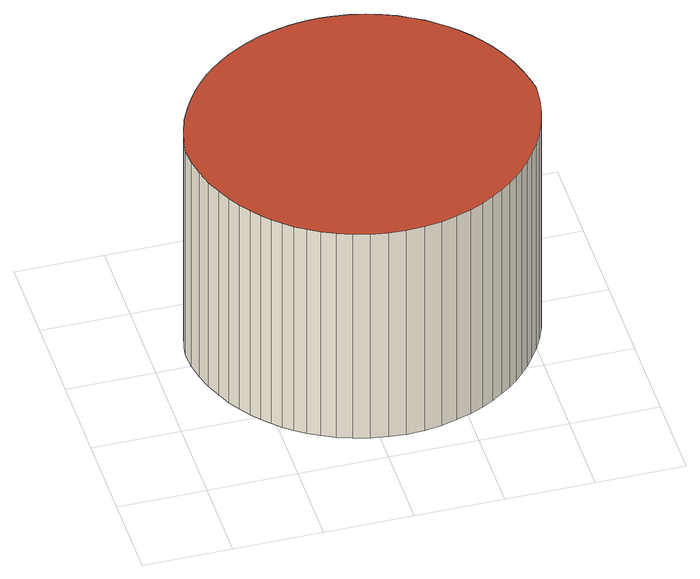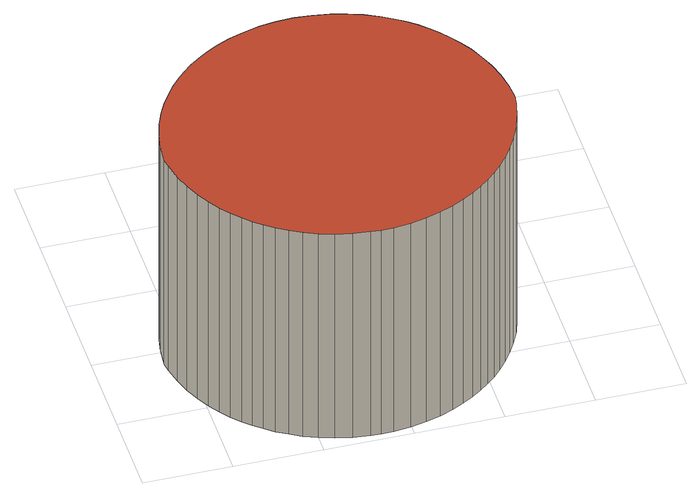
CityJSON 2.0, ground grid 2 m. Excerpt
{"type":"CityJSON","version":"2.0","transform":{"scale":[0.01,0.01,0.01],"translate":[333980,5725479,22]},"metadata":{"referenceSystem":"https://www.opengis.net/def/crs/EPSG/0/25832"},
"CityObjects":{
"building1":{"type":"Building","attributes":{"Geometrietyp2DReferenz":"3000","Gemeindeschluessel":"05170048","function":"31001_2100","roofType":"1000","measuredHeight":5.68},"address":[{"country":"Germany","locality":"Wesel","thoroughfareNumber":"48","thoroughfareName":"Hafenstraße"}],"geometry":[{"type":"Solid","lod":"2","boundaries":[[[[0,1,2,3]],[[4,5,1,0]],[[6,7,5,4]],[[8,9,7,6]],[[10,11,9,8]],[[12,13,11,10]],[[14,15,13,12]],[[16,17,15,14]],[[18,19,17,16]],[[20,21,19,18]],[[22,23,21,20]],[[24,25,23,22]],[[26,27,25,24]],[[28,29,27,26]],[[30,31,29,28]],[[32,33,31,30]],[[34,35,33,32]],[[36,37,35,34]],[[38,39,37,36]],[[40,41,39,38]],[[42,43,41,40]],[[44,45,43,42]],[[46,47,45,44]],[[48,49,47,46]],[[50,51,49,48]],[[52,53,51,50]],[[54,55,53,52]],[[56,57,55,54]],[[58,59,57,56]],[[60,61,59,58]],[[62,63,61,60]],[[64,65,63,62]],[[66,67,65,64]],[[68,69,67,66]],[[70,71,69,68]],[[72,73,71,70]],[[74,75,73,72]],[[76,77,75,74]],[[78,79,77,76]],[[80,81,79,78]],[[82,83,81,80]],[[84,85,83,82]],[[86,87,85,84]],[[88,89,87,86]],[[90,91,89,88]],[[92,93,91,90]],[[94,95,93,92]],[[96,97,95,94]],[[98,99,97,96]],[[100,101,99,98]],[[102,103,101,100]],[[104,105,103,102]],[[106,107,105,104]],[[108,109,107,106]],[[110,111,109,108]],[[112,113,111,110]],[[114,115,113,112]],[[116,117,115,114]],[[118,119,117,116]],[[120,121,119,118]],[[122,123,121,120]],[[124,125,123,122]],[[126,127,125,124]],[[128,129,127,126]],[[130,131,129,128]],[[132,133,131,130]],[[134,135,133,132]],[[136,137,135,134]],[[138,139,137,136]],[[140,141,139,138]],[[142,143,141,140]],[[144,145,143,142]],[[146,147,145,144]],[[3,2,147,146]],[[144,142,140,138,136,134,132,130,128,126,124,122,120,118,116,114,112,110,108,106,104,102,100,98,96,94,92,90,88,86,84,82,80,78,76,74,72,70,68,66,64,62,60,58,56,54,52,50,48,46,44,42,40,38,36,34,32,30,28,26,24,22,20,18,16,14,12,10,8,6,4,0,3,146]],[[1,5,7,9,11,13,15,17,19,21,23,25,27,29,31,33,35,37,39,41,43,45,47,49,51,53,55,57,59,61,63,65,67,69,71,73,75,77,79,81,83,85,87,89,91,93,95,97,99,101,103,105,107,109,111,113,115,117,119,121,123,125,127,129,131,133,135,137,139,141,143,145,147,2]]]],"semantics":{"surfaces":[{"type":"WallSurface"},{"type":"RoofSurface"},{"type":"GroundSurface"}],"values":[[0,0,0,0,0,0,0,0,0,0,0,0,0,0,0,0,0,0,0,0,0,0,0,0,0,0,0,0,0,0,0,0,0,0,0,0,0,0,0,0,0,0,0,0,0,0,0,0,0,0,0,0,0,0,0,0,0,0,0,0,0,0,0,0,0,0,0,0,0,0,0,0,0,0,1,2]]}}]}
},
"vertices":[
[89,502,631],[89,502,63],[79,464,63],[79,464,631],[101,538,631],[101,538,63],[116,570,631],[116,570,63],[132,598,631],[132,598,63],[149,624,631],[149,624,63],[168,647,631],[168,647,63],[186,667,631],[186,667,63],[205,685,631],[205,685,63],[225,701,631],[225,701,63],[247,717,631],[247,717,63],[272,732,631],[272,732,63],[300,746,631],[300,746,63],[331,759,631],[331,759,63],[365,769,631],[365,769,63],[401,777,631],[401,777,63],[440,781,631],[440,781,63],[467,782,631],[467,782,63],[490,780,631],[490,780,63],[529,776,631],[529,776,63],[566,768,631],[566,768,63],[599,757,631],[599,757,63],[630,744,631],[630,744,63],[657,729,631],[657,729,63],[682,714,631],[682,714,63],[704,697,631],[704,697,63],[724,681,631],[724,681,63],[742,663,631],[742,663,63],[761,642,631],[761,642,63],[779,619,631],[779,619,63],[796,593,631],[796,593,63],[812,564,631],[812,564,63],[826,532,631],[826,532,63],[837,497,631],[837,497,63],[846,458,631],[846,458,63],[849,436,631],[849,436,63],[849,434,631],[849,434,63],[845,393,631],[845,393,63],[838,355,631],[838,355,63],[827,319,631],[827,319,63],[814,286,631],[814,286,63],[799,257,631],[799,257,63],[782,231,631],[782,231,63],[765,207,631],[765,207,63],[747,186,631],[747,186,63],[729,168,631],[729,168,63],[710,151,631],[710,151,63],[688,134,631],[688,134,63],[664,118,631],[664,118,63],[637,103,631],[637,103,63],[607,89,631],[607,89,63],[573,78,631],[573,78,63],[537,68,631],[537,68,63],[498,63,631],[498,63,63],[457,61,631],[457,61,63],[456,61,631],[456,61,63],[419,64,631],[419,64,63],[380,70,631],[380,70,63],[344,80,631],[344,80,63],[311,92,631],[311,92,63],[281,106,631],[281,106,63],[254,122,631],[254,122,63],[230,138,631],[230,138,63],[209,155,631],[209,155,63],[190,173,631],[190,173,63],[172,192,631],[172,192,63],[155,213,631],[155,213,63],[138,237,631],[138,237,63],[122,263,631],[122,263,63],[108,293,631],[108,293,63],[95,326,631],[95,326,63],[85,362,631],[85,362,63],[78,400,631],[78,400,63],[75,437,631],[75,437,63]
]}
